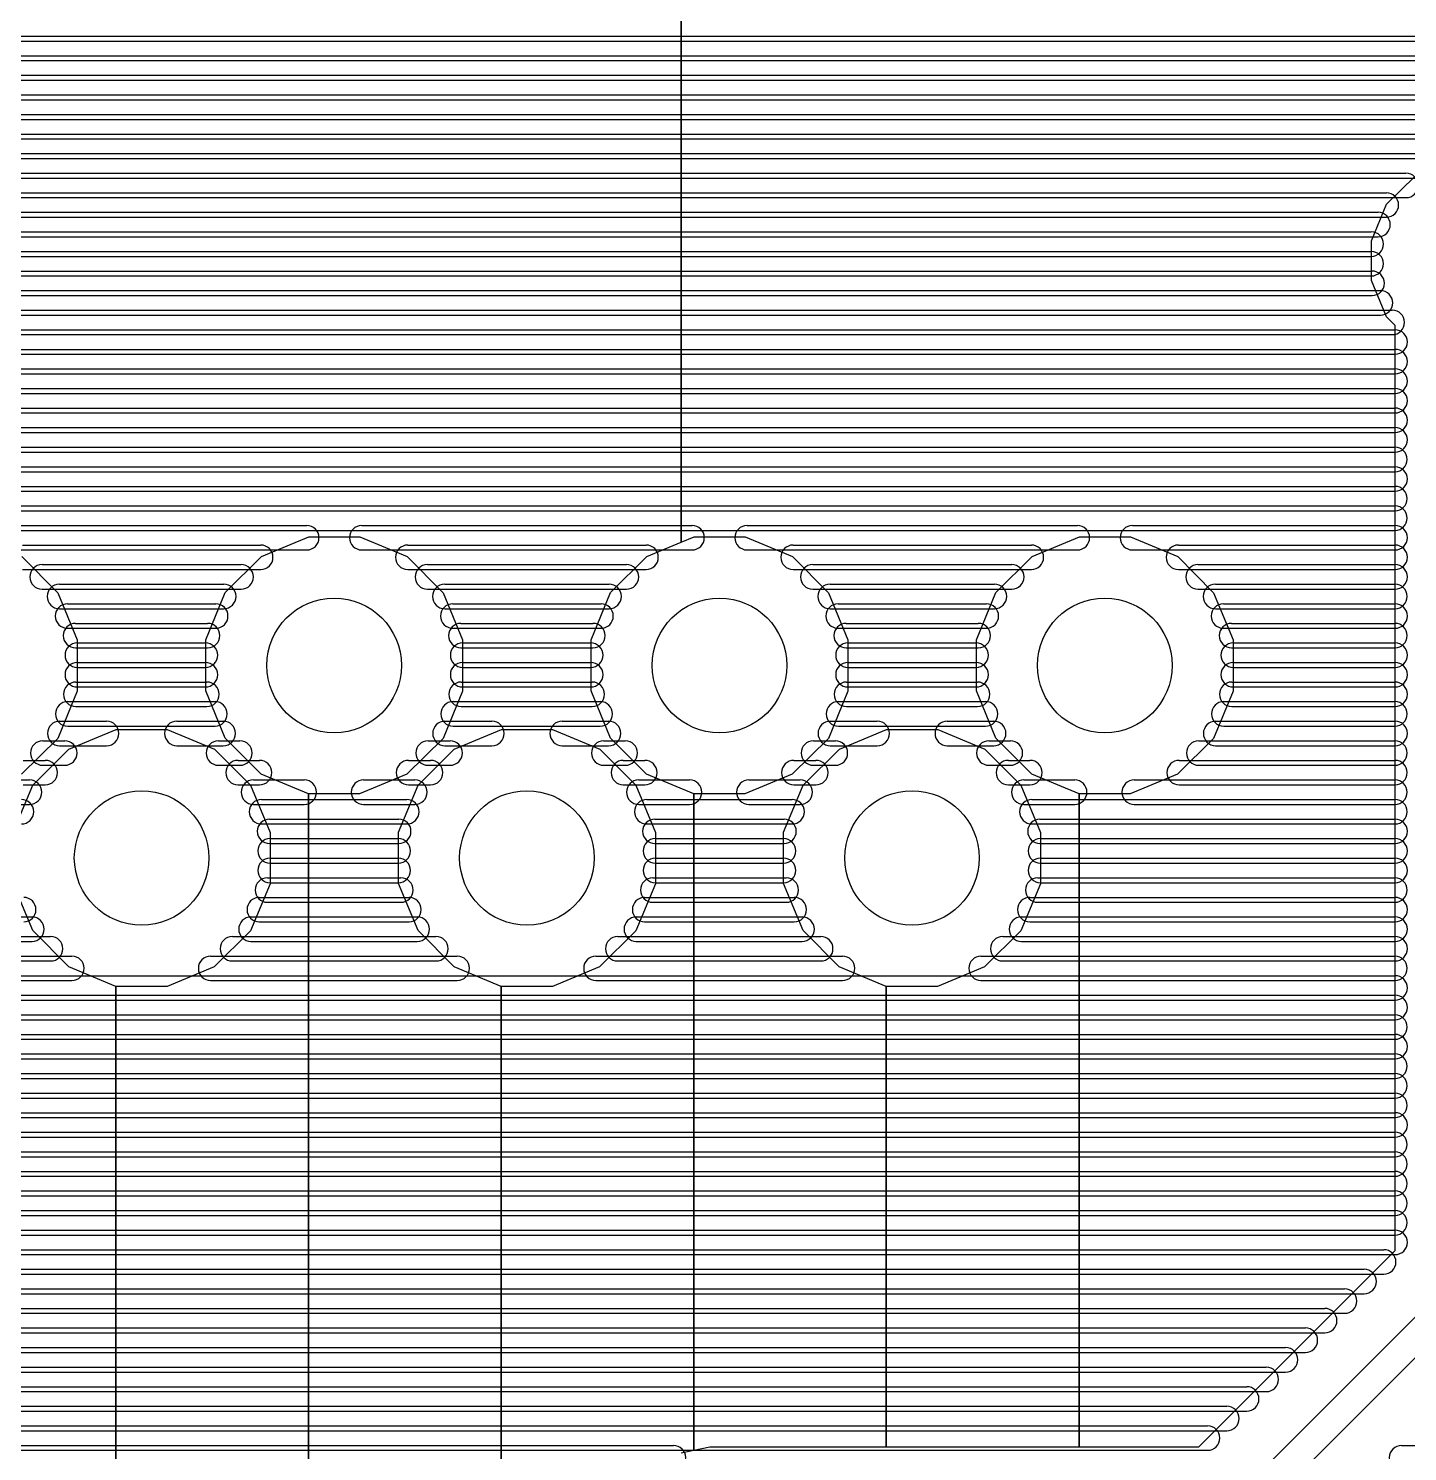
# Model space of a CAD drawing. Extents: x 25909 to 94169, y 14485 to 72115.
# Drawn here: x 51112 to 56750, y 53866 to 59682 of the extents above; entities that cross this region are included whole.
import ezdxf

# ---------------------------------------------------------------- set-up
doc = ezdxf.new("R2010")
doc.units = 0
doc.layers.add('BLACK', color=1, linetype='CONTINUOUS')

msp = doc.modelspace()

# ---------------------------------------------------------------- linework, layer by layer
at = {"layer": 'BLACK'}
for p, q in [((53780, 57583), (53780, 60363)), ((53780, 60363), (53780, 57583)), ((40049, 59651), (76449, 59651)), ((40049, 59651), (76449, 59651)), ((40049, 59631), (76449, 59631)), ((40049, 59631), (76449, 59631)), ((40049, 59571), (76449, 59571)), ((40049, 59571), (76449, 59571)), ((40049, 59551), (76449, 59551)), ((40049, 59551), (76449, 59551)), ((40049, 59491), (76449, 59491)), ((40049, 59491), (76449, 59491)), ((40049, 59471), (76449, 59471)), ((40049, 59471), (76449, 59471)), ((40049, 59411), (76449, 59411)), ((40049, 59411), (76449, 59411)), ((40049, 59391), (76449, 59391)), ((40049, 59391), (76449, 59391)), ((40049, 59331), (76449, 59331)), ((40049, 59331), (76449, 59331)), ((40049, 59311), (76449, 59311)), ((40049, 59311), (76449, 59311)), ((40049, 59251), (76449, 59251)), ((40049, 59251), (76449, 59251)), ((40049, 59231), (76449, 59231)), ((40049, 59231), (76449, 59231)), ((40049, 59171), (56885, 59171)), ((40049, 59171), (56885, 59171)), ((40049, 59151), (76449, 59151)), ((40049, 59151), (76449, 59151)), ((40049, 59091), (56743, 59091)), ((40049, 59091), (56743, 59091)), ((40049, 59071), (56885, 59071)), ((40049, 59071), (56885, 59071)), ((56664, 58964), (56779, 59077)), ((40049, 59011), (56663, 59011)), ((40049, 59011), (56663, 59011)), ((40049, 58991), (56743, 58991)), ((40049, 58991), (56743, 58991)), ((40049, 58931), (56629, 58931)), ((40049, 58931), (56629, 58931)), ((56602, 58814), (56664, 58964)), ((40049, 58911), (56663, 58911)), ((40049, 58911), (56663, 58911)), ((40049, 58851), (56601, 58851)), ((40049, 58851), (56601, 58851)), ((40049, 58831), (56629, 58831)), ((40049, 58831), (56629, 58831)), ((56602, 58653), (56602, 58814)), ((40049, 58771), (56601, 58771)), ((40049, 58771), (56601, 58771)), ((40049, 58751), (56601, 58751)), ((40049, 58751), (56601, 58751)), ((40049, 58691), (56605, 58691)), ((40049, 58691), (56605, 58691)), ((40049, 58671), (56601, 58671)), ((40049, 58671), (56601, 58671)), ((56664, 58504), (56602, 58653)), ((40049, 58611), (56639, 58611)), ((40049, 58611), (56639, 58611)), ((40049, 58591), (56605, 58591)), ((40049, 58591), (56605, 58591)), ((40049, 58531), (56687, 58531)), ((40049, 58531), (56687, 58531)), ((40049, 58511), (56639, 58511)), ((40049, 58511), (56639, 58511)), ((56699, 58469), (56664, 58504)), ((56699, 54688), (56699, 58469)), ((40049, 58451), (56699, 58451)), ((40049, 58451), (56699, 58451)), ((40049, 58431), (56687, 58431)), ((40049, 58431), (56687, 58431)), ((40049, 58371), (56699, 58371)), ((40049, 58371), (56699, 58371)), ((40049, 58351), (56699, 58351)), ((40049, 58351), (56699, 58351)), ((40049, 58291), (56699, 58291)), ((40049, 58291), (56699, 58291)), ((40049, 58271), (56699, 58271)), ((40049, 58271), (56699, 58271)), ((40049, 58191), (56699, 58191)), ((40049, 58191), (56699, 58191)), ((40345, 58211), (56699, 58211)), ((40345, 58211), (56699, 58211)), ((40345, 58111), (56699, 58111)), ((40345, 58111), (56699, 58111)), ((40489, 58131), (56699, 58131)), ((40489, 58131), (56699, 58131)), ((40569, 58051), (56699, 58051)), ((40569, 58051), (56699, 58051)), ((40489, 58031), (56699, 58031)), ((40489, 58031), (56699, 58031)), ((40569, 57951), (56699, 57951)), ((40569, 57951), (56699, 57951)), ((40622, 57971), (56698, 57971)), ((40622, 57971), (56698, 57971)), ((40655, 57891), (56699, 57891)), ((40655, 57891), (56699, 57891)), ((40622, 57871), (56698, 57871)), ((40622, 57871), (56698, 57871)), ((40655, 57791), (56699, 57791)), ((40655, 57791), (56699, 57791)), ((40682, 57811), (56698, 57811)), ((40682, 57811), (56698, 57811)), ((40682, 57731), (56698, 57731)), ((40682, 57731), (56698, 57731)), ((40682, 57711), (56698, 57711)), ((40682, 57711), (56698, 57711)), ((50900, 57651), (52250, 57651)), ((50900, 57651), (52250, 57651)), ((52475, 57651), (53825, 57651)), ((52475, 57651), (53825, 57651)), ((54050, 57651), (55400, 57651)), ((54050, 57651), (55400, 57651)), ((55625, 57651), (56699, 57651)), ((55625, 57651), (56699, 57651)), ((40682, 57631), (56698, 57631)), ((40682, 57631), (56698, 57631)), ((52065, 57524), (52258, 57604)), ((52258, 57604), (52467, 57604)), ((52467, 57604), (52660, 57524)), ((53780, 57583), (53833, 57604)), ((53833, 57604), (54042, 57604)), ((54042, 57604), (54235, 57524)), ((55215, 57524), (55408, 57604)), ((55408, 57604), (55617, 57604)), ((55617, 57604), (55810, 57524)), ((50900, 57551), (52250, 57551)), ((50900, 57551), (52250, 57551)), ((51088, 57571), (52062, 57571)), ((51088, 57571), (52062, 57571)), ((52475, 57551), (53825, 57551)), ((52475, 57551), (53825, 57551)), ((52663, 57571), (53637, 57571)), ((52663, 57571), (53637, 57571)), ((53640, 57524), (53780, 57583)), ((54050, 57551), (55400, 57551)), ((54050, 57551), (55400, 57551)), ((54238, 57571), (55212, 57571)), ((54238, 57571), (55212, 57571)), ((55625, 57551), (56699, 57551)), ((55625, 57551), (56699, 57551)), ((55813, 57571), (56699, 57571)), ((55813, 57571), (56699, 57571)), ((51085, 57524), (51232, 57376)), ((51088, 57471), (52062, 57471)), ((51088, 57471), (52062, 57471)), ((51168, 57491), (51982, 57491)), ((51168, 57491), (51982, 57491)), ((51917, 57377), (52065, 57524)), ((52660, 57524), (52807, 57376)), ((52663, 57471), (53637, 57471)), ((52663, 57471), (53637, 57471)), ((52743, 57491), (53557, 57491)), ((52743, 57491), (53557, 57491)), ((53492, 57377), (53640, 57524)), ((54235, 57524), (54382, 57376)), ((54238, 57471), (55212, 57471)), ((54238, 57471), (55212, 57471)), ((54318, 57491), (55132, 57491)), ((54318, 57491), (55132, 57491)), ((55067, 57377), (55215, 57524)), ((55810, 57524), (55957, 57376)), ((55813, 57471), (56699, 57471)), ((55813, 57471), (56699, 57471)), ((55893, 57491), (56699, 57491)), ((55893, 57491), (56699, 57491)), ((51239, 57411), (51911, 57411)), ((51239, 57411), (51911, 57411)), ((52814, 57411), (53486, 57411)), ((52814, 57411), (53486, 57411)), ((54389, 57411), (55061, 57411)), ((54389, 57411), (55061, 57411)), ((55964, 57411), (56698, 57411)), ((55964, 57411), (56698, 57411)), ((51168, 57391), (51982, 57391)), ((51168, 57391), (51982, 57391)), ((51232, 57376), (51312, 57183)), ((51837, 57184), (51917, 57377)), ((52743, 57391), (53557, 57391)), ((52743, 57391), (53557, 57391)), ((52807, 57376), (52887, 57183)), ((53412, 57184), (53492, 57377)), ((54318, 57391), (55132, 57391)), ((54318, 57391), (55132, 57391)), ((54382, 57376), (54462, 57183)), ((54987, 57184), (55067, 57377)), ((55893, 57391), (56699, 57391)), ((55893, 57391), (56699, 57391)), ((55957, 57376), (56037, 57183)), ((51239, 57311), (51911, 57311)), ((51239, 57311), (51911, 57311)), ((51272, 57331), (51878, 57331)), ((51272, 57331), (51878, 57331)), ((52814, 57311), (53486, 57311)), ((52814, 57311), (53486, 57311)), ((52847, 57331), (53453, 57331)), ((52847, 57331), (53453, 57331)), ((54389, 57311), (55061, 57311)), ((54389, 57311), (55061, 57311)), ((54422, 57331), (55028, 57331)), ((54422, 57331), (55028, 57331)), ((55964, 57311), (56698, 57311)), ((55964, 57311), (56698, 57311)), ((55997, 57331), (56699, 57331)), ((55997, 57331), (56699, 57331)), ((51305, 57251), (51845, 57251)), ((51305, 57251), (51845, 57251)), ((52880, 57251), (53420, 57251)), ((52880, 57251), (53420, 57251)), ((54455, 57251), (54995, 57251)), ((54455, 57251), (54995, 57251)), ((56030, 57251), (56698, 57251)), ((56030, 57251), (56698, 57251)), ((51272, 57231), (51878, 57231)), ((51272, 57231), (51878, 57231)), ((51312, 57183), (51312, 56974)), ((51837, 56975), (51837, 57184)), ((52847, 57231), (53453, 57231)), ((52847, 57231), (53453, 57231)), ((52887, 57183), (52887, 56974)), ((53412, 56975), (53412, 57184)), ((54422, 57231), (55028, 57231)), ((54422, 57231), (55028, 57231)), ((54462, 57183), (54462, 56974)), ((54987, 56975), (54987, 57184)), ((55997, 57231), (56699, 57231)), ((55997, 57231), (56699, 57231)), ((56037, 57183), (56037, 56974)), ((51305, 57151), (51845, 57151)), ((51305, 57151), (51845, 57151)), ((51312, 57171), (51836, 57171)), ((51312, 57171), (51836, 57171)), ((52880, 57151), (53420, 57151)), ((52880, 57151), (53420, 57151)), ((52887, 57171), (53411, 57171)), ((52887, 57171), (53411, 57171)), ((54455, 57151), (54995, 57151)), ((54455, 57151), (54995, 57151)), ((54462, 57171), (54986, 57171)), ((54462, 57171), (54986, 57171)), ((56030, 57151), (56698, 57151)), ((56030, 57151), (56698, 57151)), ((56037, 57171), (56699, 57171)), ((56037, 57171), (56699, 57171)), ((51312, 57091), (51836, 57091)), ((51312, 57091), (51836, 57091)), ((51312, 57071), (51836, 57071)), ((51312, 57071), (51836, 57071)), ((52887, 57091), (53411, 57091)), ((52887, 57091), (53411, 57091)), ((52887, 57071), (53411, 57071)), ((52887, 57071), (53411, 57071)), ((54462, 57091), (54986, 57091)), ((54462, 57091), (54986, 57091)), ((54462, 57071), (54986, 57071)), ((54462, 57071), (54986, 57071)), ((56037, 57091), (56699, 57091)), ((56037, 57091), (56699, 57091)), ((56037, 57071), (56699, 57071)), ((56037, 57071), (56699, 57071)), ((51306, 57011), (51842, 57011)), ((51306, 57011), (51842, 57011)), ((52881, 57011), (53417, 57011)), ((52881, 57011), (53417, 57011)), ((54456, 57011), (54992, 57011)), ((54456, 57011), (54992, 57011)), ((56031, 57011), (56699, 57011)), ((56031, 57011), (56699, 57011)), ((51312, 56974), (51232, 56781)), ((51312, 56991), (51836, 56991)), ((51312, 56991), (51836, 56991)), ((51917, 56782), (51837, 56975)), ((52887, 56974), (52807, 56781)), ((52887, 56991), (53411, 56991)), ((52887, 56991), (53411, 56991)), ((53492, 56782), (53412, 56975)), ((54462, 56974), (54382, 56781)), ((54462, 56991), (54986, 56991)), ((54462, 56991), (54986, 56991)), ((55067, 56782), (54987, 56975)), ((56037, 56974), (55957, 56781)), ((56037, 56991), (56699, 56991)), ((56037, 56991), (56699, 56991)), ((51273, 56931), (51875, 56931)), ((51273, 56931), (51875, 56931)), ((51306, 56911), (51842, 56911)), ((51306, 56911), (51842, 56911)), ((52848, 56931), (53450, 56931)), ((52848, 56931), (53450, 56931)), ((52881, 56911), (53417, 56911)), ((52881, 56911), (53417, 56911)), ((54423, 56931), (55025, 56931)), ((54423, 56931), (55025, 56931)), ((54456, 56911), (54992, 56911)), ((54456, 56911), (54992, 56911)), ((55998, 56931), (56698, 56931)), ((55998, 56931), (56698, 56931)), ((56031, 56911), (56699, 56911)), ((56031, 56911), (56699, 56911)), ((51240, 56851), (51432, 56851)), ((51240, 56851), (51432, 56851)), ((51273, 56831), (51875, 56831)), ((51273, 56831), (51875, 56831)), ((51719, 56851), (51909, 56851)), ((51719, 56851), (51909, 56851)), ((52815, 56851), (53007, 56851)), ((52815, 56851), (53007, 56851)), ((52848, 56831), (53450, 56831)), ((52848, 56831), (53450, 56831)), ((53294, 56851), (53484, 56851)), ((53294, 56851), (53484, 56851)), ((54390, 56851), (54582, 56851)), ((54390, 56851), (54582, 56851)), ((54423, 56831), (55025, 56831)), ((54423, 56831), (55025, 56831)), ((54868, 56851), (55058, 56851)), ((54868, 56851), (55058, 56851)), ((55965, 56851), (56699, 56851)), ((55965, 56851), (56699, 56851)), ((55998, 56831), (56698, 56831)), ((55998, 56831), (56698, 56831)), ((51232, 56781), (51084, 56634)), ((51171, 56771), (51261, 56771)), ((51171, 56771), (51261, 56771)), ((51278, 56737), (51471, 56817)), ((51471, 56817), (51680, 56817)), ((51680, 56817), (51873, 56737)), ((51889, 56771), (51977, 56771)), ((51889, 56771), (51977, 56771)), ((52064, 56634), (51917, 56782)), ((52807, 56781), (52659, 56634)), ((52746, 56771), (52836, 56771)), ((52746, 56771), (52836, 56771)), ((52853, 56737), (53046, 56817)), ((53046, 56817), (53255, 56817)), ((53255, 56817), (53448, 56737)), ((53464, 56771), (53552, 56771)), ((53464, 56771), (53552, 56771)), ((53639, 56634), (53492, 56782)), ((54382, 56781), (54234, 56634)), ((54321, 56771), (54411, 56771)), ((54321, 56771), (54411, 56771)), ((54427, 56737), (54620, 56817)), ((54620, 56817), (54829, 56817)), ((54829, 56817), (55022, 56737)), ((55038, 56771), (55126, 56771)), ((55038, 56771), (55126, 56771)), ((55214, 56634), (55067, 56782)), ((55957, 56781), (55809, 56634)), ((55896, 56771), (56698, 56771)), ((55896, 56771), (56698, 56771)), ((51130, 56590), (51278, 56737)), ((51240, 56751), (51432, 56751)), ((51240, 56751), (51432, 56751)), ((51719, 56751), (51909, 56751)), ((51719, 56751), (51909, 56751)), ((51873, 56737), (52020, 56589)), ((52705, 56590), (52853, 56737)), ((52815, 56751), (53007, 56751)), ((52815, 56751), (53007, 56751)), ((53294, 56751), (53484, 56751)), ((53294, 56751), (53484, 56751)), ((53448, 56737), (53595, 56589)), ((54279, 56590), (54427, 56737)), ((54390, 56751), (54582, 56751)), ((54390, 56751), (54582, 56751)), ((54868, 56751), (55058, 56751)), ((54868, 56751), (55058, 56751)), ((55022, 56737), (55169, 56589)), ((55965, 56751), (56699, 56751)), ((55965, 56751), (56699, 56751)), ((51091, 56691), (51181, 56691)), ((51091, 56691), (51181, 56691)), ((51171, 56671), (51261, 56671)), ((51171, 56671), (51261, 56671)), ((51889, 56671), (51977, 56671)), ((51889, 56671), (51977, 56671)), ((51969, 56691), (52057, 56691)), ((51969, 56691), (52057, 56691)), ((52666, 56691), (52756, 56691)), ((52666, 56691), (52756, 56691)), ((52746, 56671), (52836, 56671)), ((52746, 56671), (52836, 56671)), ((53464, 56671), (53552, 56671)), ((53464, 56671), (53552, 56671)), ((53544, 56691), (53632, 56691)), ((53544, 56691), (53632, 56691)), ((54241, 56691), (54331, 56691)), ((54241, 56691), (54331, 56691)), ((54321, 56671), (54411, 56671)), ((54321, 56671), (54411, 56671)), ((55038, 56671), (55126, 56671)), ((55038, 56671), (55126, 56671)), ((55118, 56691), (55206, 56691)), ((55118, 56691), (55206, 56691)), ((55816, 56691), (56698, 56691)), ((55816, 56691), (56698, 56691)), ((55896, 56671), (56698, 56671)), ((55896, 56671), (56698, 56671)), ((50907, 56611), (51117, 56611)), ((50907, 56611), (51117, 56611)), ((52032, 56611), (52240, 56611)), ((52032, 56611), (52240, 56611)), ((52257, 56554), (52064, 56634)), ((52659, 56634), (52466, 56554)), ((52482, 56611), (52692, 56611)), ((52482, 56611), (52692, 56611)), ((53607, 56611), (53815, 56611)), ((53607, 56611), (53815, 56611)), ((53832, 56554), (53639, 56634)), ((54234, 56634), (54041, 56554)), ((54057, 56611), (54267, 56611)), ((54057, 56611), (54267, 56611)), ((55181, 56611), (55389, 56611)), ((55181, 56611), (55389, 56611)), ((55407, 56554), (55214, 56634)), ((55809, 56634), (55616, 56554)), ((55632, 56611), (56698, 56611)), ((55632, 56611), (56698, 56611)), ((51050, 56397), (51130, 56590)), ((51091, 56591), (51181, 56591)), ((51091, 56591), (51181, 56591)), ((51969, 56591), (52057, 56591)), ((51969, 56591), (52057, 56591)), ((52020, 56589), (52100, 56396)), ((52257, 52372), (52257, 56554)), ((52466, 56554), (52257, 56554)), ((52257, 56554), (52257, 52372)), ((52625, 56397), (52705, 56590)), ((52666, 56591), (52756, 56591)), ((52666, 56591), (52756, 56591)), ((53544, 56591), (53632, 56591)), ((53544, 56591), (53632, 56591)), ((53595, 56589), (53675, 56396)), ((53832, 53872), (53832, 56554)), ((54041, 56554), (53832, 56554)), ((53832, 56554), (53832, 53872)), ((54199, 56397), (54279, 56590)), ((54241, 56591), (54331, 56591)), ((54241, 56591), (54331, 56591)), ((55118, 56591), (55206, 56591)), ((55118, 56591), (55206, 56591)), ((55169, 56589), (55249, 56396)), ((55407, 53885), (55407, 56554)), ((55616, 56554), (55407, 56554)), ((55407, 56554), (55407, 53885)), ((55816, 56591), (56698, 56591)), ((55816, 56591), (56698, 56591)), ((50907, 56511), (51117, 56511)), ((50907, 56511), (51117, 56511)), ((52032, 56511), (52240, 56511)), ((52032, 56511), (52240, 56511)), ((52065, 56531), (52659, 56531)), ((52065, 56531), (52659, 56531)), ((52482, 56511), (52692, 56511)), ((52482, 56511), (52692, 56511)), ((53607, 56511), (53815, 56511)), ((53607, 56511), (53815, 56511)), ((53640, 56531), (54234, 56531)), ((53640, 56531), (54234, 56531)), ((54057, 56511), (54267, 56511)), ((54057, 56511), (54267, 56511)), ((55181, 56511), (55389, 56511)), ((55181, 56511), (55389, 56511)), ((55214, 56531), (56698, 56531)), ((55214, 56531), (56698, 56531)), ((55632, 56511), (56698, 56511)), ((55632, 56511), (56698, 56511)), ((52065, 56431), (52659, 56431)), ((52065, 56431), (52659, 56431)), ((52098, 56451), (52626, 56451)), ((52098, 56451), (52626, 56451)), ((53640, 56431), (54234, 56431)), ((53640, 56431), (54234, 56431)), ((53673, 56451), (54201, 56451)), ((53673, 56451), (54201, 56451)), ((55214, 56431), (56698, 56431)), ((55214, 56431), (56698, 56431)), ((55247, 56451), (56699, 56451)), ((55247, 56451), (56699, 56451)), ((52100, 56396), (52100, 56187)), ((52100, 56371), (52624, 56371)), ((52100, 56371), (52624, 56371)), ((52625, 56188), (52625, 56397)), ((53675, 56396), (53675, 56187)), ((53675, 56371), (54199, 56371)), ((53675, 56371), (54199, 56371)), ((54199, 56188), (54199, 56397)), ((55249, 56396), (55249, 56187)), ((55249, 56371), (56699, 56371)), ((55249, 56371), (56699, 56371)), ((52098, 56351), (52626, 56351)), ((52098, 56351), (52626, 56351)), ((53673, 56351), (54201, 56351)), ((53673, 56351), (54201, 56351)), ((55247, 56351), (56699, 56351)), ((55247, 56351), (56699, 56351)), ((52100, 56291), (52624, 56291)), ((52100, 56291), (52624, 56291)), ((52100, 56271), (52624, 56271)), ((52100, 56271), (52624, 56271)), ((53675, 56291), (54199, 56291)), ((53675, 56291), (54199, 56291)), ((53675, 56271), (54199, 56271)), ((53675, 56271), (54199, 56271)), ((55249, 56291), (56699, 56291)), ((55249, 56291), (56699, 56291)), ((55249, 56271), (56699, 56271)), ((55249, 56271), (56699, 56271)), ((51130, 55995), (51050, 56188)), ((52089, 56211), (52635, 56211)), ((52089, 56211), (52635, 56211)), ((52100, 56191), (52624, 56191)), ((52100, 56191), (52624, 56191)), ((52705, 55995), (52625, 56188)), ((53664, 56211), (54210, 56211)), ((53664, 56211), (54210, 56211)), ((53675, 56191), (54199, 56191)), ((53675, 56191), (54199, 56191)), ((54279, 55995), (54199, 56188)), ((55238, 56211), (56698, 56211)), ((55238, 56211), (56698, 56211)), ((55249, 56191), (56699, 56191)), ((55249, 56191), (56699, 56191)), ((52100, 56187), (52020, 55994)), ((52056, 56131), (52668, 56131)), ((52056, 56131), (52668, 56131)), ((53675, 56187), (53595, 55994)), ((53631, 56131), (54243, 56131)), ((53631, 56131), (54243, 56131)), ((55249, 56187), (55169, 55994)), ((55205, 56131), (56699, 56131)), ((55205, 56131), (56699, 56131)), ((52089, 56111), (52635, 56111)), ((52089, 56111), (52635, 56111)), ((53664, 56111), (54210, 56111)), ((53664, 56111), (54210, 56111)), ((55238, 56111), (56698, 56111)), ((55238, 56111), (56698, 56111)), ((50447, 56051), (51127, 56051)), ((50447, 56051), (51127, 56051)), ((52022, 56051), (52702, 56051)), ((52022, 56051), (52702, 56051)), ((52056, 56031), (52668, 56031)), ((52056, 56031), (52668, 56031)), ((53597, 56051), (54275, 56051)), ((53597, 56051), (54275, 56051)), ((53631, 56031), (54243, 56031)), ((53631, 56031), (54243, 56031)), ((55171, 56051), (56699, 56051)), ((55171, 56051), (56699, 56051)), ((55205, 56031), (56699, 56031)), ((55205, 56031), (56699, 56031)), ((50371, 55971), (51203, 55971)), ((50371, 55971), (51203, 55971)), ((51277, 55847), (51130, 55995)), ((52020, 55994), (51872, 55847)), ((51946, 55971), (52778, 55971)), ((51946, 55971), (52778, 55971)), ((52852, 55847), (52705, 55995)), ((53595, 55994), (53447, 55847)), ((53521, 55971), (54351, 55971)), ((53521, 55971), (54351, 55971)), ((54426, 55847), (54279, 55995)), ((55169, 55994), (55021, 55847)), ((55095, 55971), (56699, 55971)), ((55095, 55971), (56699, 55971)), ((50447, 55951), (51127, 55951)), ((50447, 55951), (51127, 55951)), ((52022, 55951), (52702, 55951)), ((52022, 55951), (52702, 55951)), ((53597, 55951), (54275, 55951)), ((53597, 55951), (54275, 55951)), ((55171, 55951), (56699, 55951)), ((55171, 55951), (56699, 55951)), ((50282, 55891), (51290, 55891)), ((50282, 55891), (51290, 55891)), ((50371, 55871), (51203, 55871)), ((50371, 55871), (51203, 55871)), ((51470, 55767), (51277, 55847)), ((51872, 55847), (51679, 55767)), ((51857, 55891), (52865, 55891)), ((51857, 55891), (52865, 55891)), ((51946, 55871), (52778, 55871)), ((51946, 55871), (52778, 55871)), ((53045, 55767), (52852, 55847)), ((53447, 55847), (53254, 55767)), ((53432, 55891), (54440, 55891)), ((53432, 55891), (54440, 55891)), ((53521, 55871), (54351, 55871)), ((53521, 55871), (54351, 55871)), ((54619, 55767), (54426, 55847)), ((55021, 55847), (54828, 55767)), ((55006, 55891), (56698, 55891)), ((55006, 55891), (56698, 55891)), ((55095, 55871), (56699, 55871)), ((55095, 55871), (56699, 55871)), ((40565, 55811), (56699, 55811)), ((40565, 55811), (56699, 55811)), ((50282, 55791), (51290, 55791)), ((50282, 55791), (51290, 55791)), ((51857, 55791), (52865, 55791)), ((51857, 55791), (52865, 55791)), ((53432, 55791), (54440, 55791)), ((53432, 55791), (54440, 55791)), ((55006, 55791), (56698, 55791)), ((55006, 55791), (56698, 55791)), ((40527, 55731), (56699, 55731)), ((40527, 55731), (56699, 55731)), ((51470, 51585), (51470, 55767)), ((51679, 55767), (51470, 55767)), ((51470, 55767), (51470, 51585)), ((53045, 53160), (53045, 55767)), ((53254, 55767), (53045, 55767)), ((53045, 55767), (53045, 53160)), ((54619, 53885), (54619, 55767)), ((54828, 55767), (54619, 55767)), ((54619, 55767), (54619, 53885)), ((40565, 55711), (56699, 55711)), ((40565, 55711), (56699, 55711)), ((40527, 55631), (56699, 55631)), ((40527, 55631), (56699, 55631)), ((40604, 55651), (56698, 55651)), ((40604, 55651), (56698, 55651)), ((40604, 55551), (56698, 55551)), ((40604, 55551), (56698, 55551)), ((40637, 55571), (56699, 55571)), ((40637, 55571), (56699, 55571)), ((40670, 55491), (56698, 55491)), ((40670, 55491), (56698, 55491)), ((40637, 55471), (56699, 55471)), ((40637, 55471), (56699, 55471)), ((40670, 55391), (56698, 55391)), ((40670, 55391), (56698, 55391)), ((40682, 55411), (56698, 55411)), ((40682, 55411), (56698, 55411)), ((40682, 55331), (56698, 55331)), ((40682, 55331), (56698, 55331)), ((40682, 55311), (56698, 55311)), ((40682, 55311), (56698, 55311)), ((40681, 55251), (56699, 55251)), ((40681, 55251), (56699, 55251)), ((40682, 55231), (56698, 55231)), ((40682, 55231), (56698, 55231)), ((40648, 55171), (56698, 55171)), ((40648, 55171), (56698, 55171)), ((40681, 55151), (56699, 55151)), ((40681, 55151), (56699, 55151)), ((40614, 55091), (56698, 55091)), ((40614, 55091), (56698, 55091)), ((40648, 55071), (56698, 55071)), ((40648, 55071), (56698, 55071)), ((40552, 55011), (56698, 55011)), ((40552, 55011), (56698, 55011)), ((40614, 54991), (56698, 54991)), ((40614, 54991), (56698, 54991)), ((40540, 54931), (56698, 54931)), ((40540, 54931), (56698, 54931)), ((40552, 54911), (56698, 54911)), ((40552, 54911), (56698, 54911)), ((40610, 54851), (56698, 54851)), ((40610, 54851), (56698, 54851)), ((40540, 54831), (56698, 54831)), ((40540, 54831), (56698, 54831)), ((40610, 54751), (56698, 54751)), ((40610, 54751), (56698, 54751)), ((40643, 54771), (56699, 54771)), ((40643, 54771), (56699, 54771)), ((40676, 54691), (56652, 54691)), ((40676, 54691), (56652, 54691)), ((55896, 53885), (56699, 54688)), ((40643, 54671), (56699, 54671)), ((40643, 54671), (56699, 54671)), ((40676, 54591), (56652, 54591)), ((40676, 54591), (56652, 54591)), ((40682, 54611), (56572, 54611)), ((40682, 54611), (56572, 54611)), ((55983, 53618), (56966, 54601)), ((40682, 54531), (56492, 54531)), ((40682, 54531), (56492, 54531)), ((40682, 54511), (56572, 54511)), ((40682, 54511), (56572, 54511)), ((56066, 53535), (57049, 54518)), ((40675, 54451), (56411, 54451)), ((40675, 54451), (56411, 54451)), ((40682, 54431), (56492, 54431)), ((40682, 54431), (56492, 54431)), ((40642, 54371), (56332, 54371)), ((40642, 54371), (56332, 54371)), ((40675, 54351), (56411, 54351)), ((40675, 54351), (56411, 54351)), ((40609, 54291), (56251, 54291)), ((40609, 54291), (56251, 54291)), ((40642, 54271), (56332, 54271)), ((40642, 54271), (56332, 54271)), ((40538, 54211), (56172, 54211)), ((40538, 54211), (56172, 54211)), ((40609, 54191), (56251, 54191)), ((40609, 54191), (56251, 54191)), ((40538, 54111), (56172, 54111)), ((40538, 54111), (56172, 54111)), ((40552, 54131), (56092, 54131)), ((40552, 54131), (56092, 54131)), ((40615, 54051), (56011, 54051)), ((40615, 54051), (56011, 54051)), ((40552, 54031), (56092, 54031)), ((40552, 54031), (56092, 54031)), ((40615, 53951), (56011, 53951)), ((40615, 53951), (56011, 53951)), ((40648, 53971), (55932, 53971)), ((40648, 53971), (55932, 53971)), ((40648, 53871), (55932, 53871)), ((40648, 53871), (55932, 53871)), ((40681, 53891), (53749, 53891)), ((40681, 53891), (53749, 53891)), ((53780, 53861), (53832, 53872)), ((53832, 53872), (53898, 53885)), ((53898, 53885), (54619, 53885)), ((54619, 53885), (55407, 53885)), ((55407, 53885), (55896, 53885)), ((56725, 53891), (76449, 53891)), ((56725, 53891), (76449, 53891))]:
    msp.add_line(p, q, dxfattribs=at)
for centre in [(52362, 57079), (53937, 57079), (55512, 57079), (51575, 56292), (53150, 56292), (54724, 56292)]:
    msp.add_circle(centre, 275, dxfattribs=at)
for centre, start, end in [((56743, 59041), 270, 450), ((56743, 59041), 270, 450), ((56663, 58961), 270, 450), ((56663, 58961), 270, 450), ((56629, 58881), 270, 450), ((56629, 58881), 270, 450), ((56601, 58801), 270, 450), ((56601, 58801), 270, 450), ((56601, 58721), 270, 450), ((56601, 58721), 270, 450), ((56605, 58641), 270, 450), ((56605, 58641), 270, 450), ((56639, 58561), 270, 450), ((56639, 58561), 270, 450), ((56687, 58481), 270, 450), ((56687, 58481), 270, 450), ((56699, 58401), 270, 450), ((56699, 58401), 270, 450), ((56699, 58321), 270, 450), ((56699, 58321), 270, 450), ((56699, 58241), 270, 450), ((56699, 58241), 270, 450), ((56699, 58161), 270, 450), ((56699, 58161), 270, 450), ((56699, 58081), 270, 450), ((56699, 58081), 270, 450), ((56699, 58001), 270, 450), ((56699, 58001), 270, 450), ((56698, 57921), 270, 450), ((56698, 57921), 270, 450), ((56699, 57841), 270, 450), ((56699, 57841), 270, 450), ((56698, 57761), 270, 450), ((56698, 57761), 270, 450), ((56698, 57681), 270, 450), ((56698, 57681), 270, 450), ((52250, 57601), 270, 450), ((52250, 57601), 270, 450), ((52475, 57601), 90, 270), ((52475, 57601), 90, 270), ((53825, 57601), 270, 450), ((53825, 57601), 270, 450), ((54050, 57601), 90, 270), ((54050, 57601), 90, 270), ((55400, 57601), 270, 450), ((55400, 57601), 270, 450), ((55625, 57601), 90, 270), ((55625, 57601), 90, 270), ((56699, 57601), 270, 450), ((56699, 57601), 270, 450), ((52062, 57521), 270, 450), ((52062, 57521), 270, 450), ((52663, 57521), 90, 270), ((52663, 57521), 90, 270), ((53637, 57521), 270, 450), ((53637, 57521), 270, 450), ((54238, 57521), 90, 270), ((54238, 57521), 90, 270), ((55212, 57521), 270, 450), ((55212, 57521), 270, 450), ((55813, 57521), 90, 270), ((55813, 57521), 90, 270), ((56699, 57521), 270, 450), ((56699, 57521), 270, 450), ((51168, 57441), 90, 270), ((51168, 57441), 90, 270), ((51982, 57441), 270, 450), ((51982, 57441), 270, 450), ((52743, 57441), 90, 270), ((52743, 57441), 90, 270), ((53557, 57441), 270, 450), ((53557, 57441), 270, 450), ((54318, 57441), 90, 270), ((54318, 57441), 90, 270), ((55132, 57441), 270, 450), ((55132, 57441), 270, 450), ((55893, 57441), 90, 270), ((55893, 57441), 90, 270), ((56699, 57441), 270, 450), ((56699, 57441), 270, 450), ((51239, 57361), 90, 270), ((51239, 57361), 90, 270), ((51911, 57361), 270, 450), ((51911, 57361), 270, 450), ((52814, 57361), 90, 270), ((52814, 57361), 90, 270), ((53486, 57361), 270, 450), ((53486, 57361), 270, 450), ((54389, 57361), 90, 270), ((54389, 57361), 90, 270), ((55061, 57361), 270, 450), ((55061, 57361), 270, 450), ((55964, 57361), 90, 270), ((55964, 57361), 90, 270), ((56698, 57361), 270, 450), ((56698, 57361), 270, 450), ((51272, 57281), 90, 270), ((51272, 57281), 90, 270), ((51878, 57281), 270, 450), ((51878, 57281), 270, 450), ((52847, 57281), 90, 270), ((52847, 57281), 90, 270), ((53453, 57281), 270, 450), ((53453, 57281), 270, 450), ((54422, 57281), 90, 270), ((54422, 57281), 90, 270), ((55028, 57281), 270, 450), ((55028, 57281), 270, 450), ((55997, 57281), 90, 270), ((55997, 57281), 90, 270), ((56699, 57281), 270, 450), ((56699, 57281), 270, 450), ((51305, 57201), 90, 270), ((51305, 57201), 90, 270), ((51845, 57201), 270, 450), ((51845, 57201), 270, 450), ((52880, 57201), 90, 270), ((52880, 57201), 90, 270), ((53420, 57201), 270, 450), ((53420, 57201), 270, 450), ((54455, 57201), 90, 270), ((54455, 57201), 90, 270), ((54995, 57201), 270, 450), ((54995, 57201), 270, 450), ((56030, 57201), 90, 270), ((56030, 57201), 90, 270), ((56698, 57201), 270, 450), ((56698, 57201), 270, 450), ((51312, 57121), 90, 270), ((51312, 57121), 90, 270), ((51836, 57121), 270, 450), ((51836, 57121), 270, 450), ((52887, 57121), 90, 270), ((52887, 57121), 90, 270), ((53411, 57121), 270, 450), ((53411, 57121), 270, 450), ((54462, 57121), 90, 270), ((54462, 57121), 90, 270), ((54986, 57121), 270, 450), ((54986, 57121), 270, 450), ((56037, 57121), 90, 270), ((56037, 57121), 90, 270), ((56699, 57121), 270, 450), ((56699, 57121), 270, 450), ((51312, 57041), 90, 270), ((51312, 57041), 90, 270), ((51836, 57041), 270, 450), ((51836, 57041), 270, 450), ((52887, 57041), 90, 270), ((52887, 57041), 90, 270), ((53411, 57041), 270, 450), ((53411, 57041), 270, 450), ((54462, 57041), 90, 270), ((54462, 57041), 90, 270), ((54986, 57041), 270, 450), ((54986, 57041), 270, 450), ((56037, 57041), 90, 270), ((56037, 57041), 90, 270), ((56699, 57041), 270, 450), ((56699, 57041), 270, 450), ((51306, 56961), 90, 270), ((51306, 56961), 90, 270), ((51842, 56961), 270, 450), ((51842, 56961), 270, 450), ((52881, 56961), 90, 270), ((52881, 56961), 90, 270), ((53417, 56961), 270, 450), ((53417, 56961), 270, 450), ((54456, 56961), 90, 270), ((54456, 56961), 90, 270), ((54992, 56961), 270, 450), ((54992, 56961), 270, 450), ((56031, 56961), 90, 270), ((56031, 56961), 90, 270), ((56699, 56961), 270, 450), ((56699, 56961), 270, 450), ((51273, 56881), 90, 270), ((51273, 56881), 90, 270), ((51875, 56881), 270, 450), ((51875, 56881), 270, 450), ((52848, 56881), 90, 270), ((52848, 56881), 90, 270), ((53450, 56881), 270, 450), ((53450, 56881), 270, 450), ((54423, 56881), 90, 270), ((54423, 56881), 90, 270), ((55025, 56881), 270, 450), ((55025, 56881), 270, 450), ((55998, 56881), 90, 270), ((55998, 56881), 90, 270), ((56698, 56881), 270, 450), ((56698, 56881), 270, 450), ((51240, 56801), 90, 270), ((51240, 56801), 90, 270), ((51432, 56801), 270, 450), ((51432, 56801), 270, 450), ((51719, 56801), 90, 270), ((51719, 56801), 90, 270), ((51909, 56801), 270, 450), ((51909, 56801), 270, 450), ((52815, 56801), 90, 270), ((52815, 56801), 90, 270), ((53007, 56801), 270, 450), ((53007, 56801), 270, 450), ((53294, 56801), 90, 270), ((53294, 56801), 90, 270), ((53484, 56801), 270, 450), ((53484, 56801), 270, 450), ((54390, 56801), 90, 270), ((54390, 56801), 90, 270), ((54582, 56801), 270, 450), ((54582, 56801), 270, 450), ((54868, 56801), 90, 270), ((54868, 56801), 90, 270), ((55058, 56801), 270, 450), ((55058, 56801), 270, 450), ((55965, 56801), 90, 270), ((55965, 56801), 90, 270), ((56699, 56801), 270, 450), ((56699, 56801), 270, 450), ((51171, 56721), 90, 270), ((51171, 56721), 90, 270), ((51261, 56721), 270, 450), ((51261, 56721), 270, 450), ((51889, 56721), 90, 270), ((51889, 56721), 90, 270), ((51977, 56721), 270, 450), ((51977, 56721), 270, 450), ((52746, 56721), 90, 270), ((52746, 56721), 90, 270), ((52836, 56721), 270, 450), ((52836, 56721), 270, 450), ((53464, 56721), 90, 270), ((53464, 56721), 90, 270), ((53552, 56721), 270, 450), ((53552, 56721), 270, 450), ((54321, 56721), 90, 270), ((54321, 56721), 90, 270), ((54411, 56721), 270, 450), ((54411, 56721), 270, 450), ((55038, 56721), 90, 270), ((55038, 56721), 90, 270), ((55126, 56721), 270, 450), ((55126, 56721), 270, 450), ((55896, 56721), 90, 270), ((55896, 56721), 90, 270), ((56698, 56721), 270, 450), ((56698, 56721), 270, 450), ((51181, 56641), 270, 450), ((51181, 56641), 270, 450), ((51969, 56641), 90, 270), ((51969, 56641), 90, 270), ((52057, 56641), 270, 450), ((52057, 56641), 270, 450), ((52666, 56641), 90, 270), ((52666, 56641), 90, 270), ((52756, 56641), 270, 450), ((52756, 56641), 270, 450), ((53544, 56641), 90, 270), ((53544, 56641), 90, 270), ((53632, 56641), 270, 450), ((53632, 56641), 270, 450), ((54241, 56641), 90, 270), ((54241, 56641), 90, 270), ((54331, 56641), 270, 450), ((54331, 56641), 270, 450), ((55118, 56641), 90, 270), ((55118, 56641), 90, 270), ((55206, 56641), 270, 450), ((55206, 56641), 270, 450), ((55816, 56641), 90, 270), ((55816, 56641), 90, 270), ((56698, 56641), 270, 450), ((56698, 56641), 270, 450), ((51117, 56561), 270, 450), ((51117, 56561), 270, 450), ((52032, 56561), 90, 270), ((52032, 56561), 90, 270), ((52240, 56561), 270, 450), ((52240, 56561), 270, 450), ((52482, 56561), 90, 270), ((52482, 56561), 90, 270), ((52692, 56561), 270, 450), ((52692, 56561), 270, 450), ((53607, 56561), 90, 270), ((53607, 56561), 90, 270), ((53815, 56561), 270, 450), ((53815, 56561), 270, 450), ((54057, 56561), 90, 270), ((54057, 56561), 90, 270), ((54267, 56561), 270, 450), ((54267, 56561), 270, 450), ((55181, 56561), 90, 270), ((55181, 56561), 90, 270), ((55389, 56561), 270, 450), ((55389, 56561), 270, 450), ((55632, 56561), 90, 270), ((55632, 56561), 90, 270), ((56698, 56561), 270, 450), ((56698, 56561), 270, 450), ((51084, 56481), 270, 450), ((51084, 56481), 270, 450), ((52065, 56481), 90, 270), ((52065, 56481), 90, 270), ((52659, 56481), 270, 450), ((52659, 56481), 270, 450), ((53640, 56481), 90, 270), ((53640, 56481), 90, 270), ((54234, 56481), 270, 450), ((54234, 56481), 270, 450), ((55214, 56481), 90, 270), ((55214, 56481), 90, 270), ((56698, 56481), 270, 450), ((56698, 56481), 270, 450), ((52098, 56401), 90, 270), ((52098, 56401), 90, 270), ((52626, 56401), 270, 450), ((52626, 56401), 270, 450), ((53673, 56401), 90, 270), ((53673, 56401), 90, 270), ((54201, 56401), 270, 450), ((54201, 56401), 270, 450), ((55247, 56401), 90, 270), ((55247, 56401), 90, 270), ((56699, 56401), 270, 450), ((56699, 56401), 270, 450), ((52100, 56321), 90, 270), ((52100, 56321), 90, 270), ((52624, 56321), 270, 450), ((52624, 56321), 270, 450), ((53675, 56321), 90, 270), ((53675, 56321), 90, 270), ((54199, 56321), 270, 450), ((54199, 56321), 270, 450), ((55249, 56321), 90, 270), ((55249, 56321), 90, 270), ((56699, 56321), 270, 450), ((56699, 56321), 270, 450), ((52100, 56241), 90, 270), ((52100, 56241), 90, 270), ((52624, 56241), 270, 450), ((52624, 56241), 270, 450), ((53675, 56241), 90, 270), ((53675, 56241), 90, 270), ((54199, 56241), 270, 450), ((54199, 56241), 270, 450), ((55249, 56241), 90, 270), ((55249, 56241), 90, 270), ((56699, 56241), 270, 450), ((56699, 56241), 270, 450), ((52089, 56161), 90, 270), ((52089, 56161), 90, 270), ((52635, 56161), 270, 450), ((52635, 56161), 270, 450), ((53664, 56161), 90, 270), ((53664, 56161), 90, 270), ((54210, 56161), 270, 450), ((54210, 56161), 270, 450), ((55238, 56161), 90, 270), ((55238, 56161), 90, 270), ((56698, 56161), 270, 450), ((56698, 56161), 270, 450), ((51093, 56081), 270, 450), ((51093, 56081), 270, 450), ((52056, 56081), 90, 270), ((52056, 56081), 90, 270), ((52668, 56081), 270, 450), ((52668, 56081), 270, 450), ((53631, 56081), 90, 270), ((53631, 56081), 90, 270), ((54243, 56081), 270, 450), ((54243, 56081), 270, 450), ((55205, 56081), 90, 270), ((55205, 56081), 90, 270), ((56699, 56081), 270, 450), ((56699, 56081), 270, 450), ((51127, 56001), 270, 450), ((51127, 56001), 270, 450), ((52022, 56001), 90, 270), ((52022, 56001), 90, 270), ((52702, 56001), 270, 450), ((52702, 56001), 270, 450), ((53597, 56001), 90, 270), ((53597, 56001), 90, 270), ((54275, 56001), 270, 450), ((54275, 56001), 270, 450), ((55171, 56001), 90, 270), ((55171, 56001), 90, 270), ((56699, 56001), 270, 450), ((56699, 56001), 270, 450), ((51203, 55921), 270, 450), ((51203, 55921), 270, 450), ((51946, 55921), 90, 270), ((51946, 55921), 90, 270), ((52778, 55921), 270, 450), ((52778, 55921), 270, 450), ((53521, 55921), 90, 270), ((53521, 55921), 90, 270), ((54351, 55921), 270, 450), ((54351, 55921), 270, 450), ((55095, 55921), 90, 270), ((55095, 55921), 90, 270), ((56699, 55921), 270, 450), ((56699, 55921), 270, 450), ((51290, 55841), 270, 450), ((51290, 55841), 270, 450), ((51857, 55841), 90, 270), ((51857, 55841), 90, 270), ((52865, 55841), 270, 450), ((52865, 55841), 270, 450), ((53432, 55841), 90, 270), ((53432, 55841), 90, 270), ((54440, 55841), 270, 450), ((54440, 55841), 270, 450), ((55006, 55841), 90, 270), ((55006, 55841), 90, 270), ((56698, 55841), 270, 450), ((56698, 55841), 270, 450), ((56699, 55761), 270, 450), ((56699, 55761), 270, 450), ((56699, 55681), 270, 450), ((56699, 55681), 270, 450), ((56698, 55601), 270, 450), ((56698, 55601), 270, 450), ((56699, 55521), 270, 450), ((56699, 55521), 270, 450), ((56698, 55441), 270, 450), ((56698, 55441), 270, 450), ((56698, 55361), 270, 450), ((56698, 55361), 270, 450), ((56698, 55281), 270, 450), ((56698, 55281), 270, 450), ((56699, 55201), 270, 450), ((56699, 55201), 270, 450), ((56698, 55121), 270, 450), ((56698, 55121), 270, 450), ((56698, 55041), 270, 450), ((56698, 55041), 270, 450), ((56698, 54961), 270, 450), ((56698, 54961), 270, 450), ((56698, 54881), 270, 450), ((56698, 54881), 270, 450), ((56698, 54801), 270, 450), ((56698, 54801), 270, 450), ((56699, 54721), 270, 450), ((56699, 54721), 270, 450), ((56652, 54641), 270, 450), ((56652, 54641), 270, 450), ((56572, 54561), 270, 450), ((56572, 54561), 270, 450), ((56492, 54481), 270, 450), ((56492, 54481), 270, 450), ((56411, 54401), 270, 450), ((56411, 54401), 270, 450), ((56332, 54321), 270, 450), ((56332, 54321), 270, 450), ((56251, 54241), 270, 450), ((56251, 54241), 270, 450), ((56172, 54161), 270, 450), ((56172, 54161), 270, 450), ((56092, 54081), 270, 450), ((56092, 54081), 270, 450), ((56011, 54001), 270, 450), ((56011, 54001), 270, 450), ((55932, 53921), 270, 450), ((55932, 53921), 270, 450), ((53749, 53841), 270, 450), ((53749, 53841), 270, 450), ((56725, 53841), 90, 270), ((56725, 53841), 90, 270)]:
    msp.add_arc(centre, 50, start, end, dxfattribs=at)

doc.saveas('drawing.dxf')
